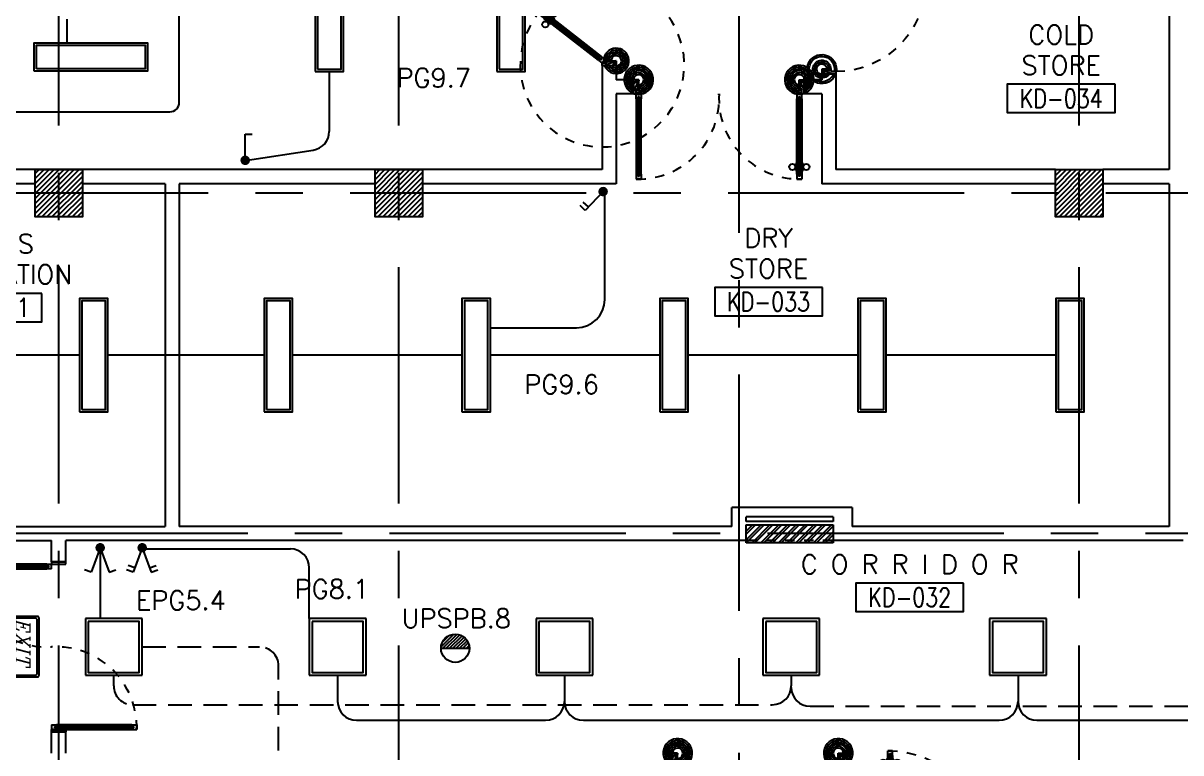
# Model space of a CAD drawing. Extents: x -0.4 to 93, y -13.2 to 77.1.
# Drawn here: x 62.29 to 74.54, y 44.25 to 51.97 of the extents above; entities that cross this region are included whole.
import ezdxf
from ezdxf.enums import TextEntityAlignment as Align

# ---------------------------------------------------------------- set-up
doc = ezdxf.new("R2010")
doc.units = 0
doc.header["$MEASUREMENT"] = 0
doc.linetypes.add('CENTERX2', pattern=[4, 2.5, -0.5, 0.5, -0.5])
doc.linetypes.add('HIDDEN', pattern=[0.375, 0.25, -0.125])
doc.layers.get('0').update_dxf_attribs({"linetype": 'CONTINUOUS'})
for name, color, linetype in [('AXES', 11, 'CENTERX2'), ('COL', 11, 'CONTINUOUS'), ('DIM', 11, 'CONTINUOUS'), ('DOOR', 11, 'CONTINUOUS'), ('DOOR-DIM', 11, 'CONTINUOUS'), ('E-CLINE', 2, 'CONTINUOUS'), ('E-HLINE', 2, 'HIDDEN'), ('E-LITE', 4, 'CONTINUOUS'), ('E-SWITCH', 4, 'CONTINUOUS'), ('E-TEXT', 4, 'CONTINUOUS'), ('E-TRXT', 4, 'CONTINUOUS'), ('EL-LITE', 4, 'CONTINUOUS'), ('FHC', 11, 'CONTINUOUS'), ('HAT', 11, 'CONTINUOUS'), ('RM-BOX', 11, 'CONTINUOUS'), ('RM-NAME', 11, 'CONTINUOUS'), ('RM-NO', 11, 'CONTINUOUS'), ('WALL', 11, 'CONTINUOUS')]:
    doc.layers.add(name, color=color, linetype=linetype)
doc.styles.add('ITALICC', font='italicc')
doc.styles.add('ROMANS', font='ROMANS.shx', dxfattribs={"width": 0.6})

# ---------------------------------------------------------------- blocks, each defined once
blk = doc.blocks.new('RM1')
at = {"layer": 'RM-BOX'}
blk.add_lwpolyline([(570, -200), (-570, -200), (-570, -500), (570, -500)], close=True, dxfattribs=at)
at = {"layer": 'RM-NAME', "style": 'ROMANS'}
for tag, p in [('ROOMNAME1', (0, 324)), ('ROOMNAME2', (0, 0))]:
    blk.add_attdef(tag, text='', height=200, dxfattribs=at).set_placement(p, align=Align.MIDDLE)
at = {"layer": 'RM-NO', "style": 'ROMANS', "width": 0.8}
blk.add_attdef('ROOMNO', text='', height=200, dxfattribs=at).set_placement((0, -350), align=Align.MIDDLE)
blk = doc.blocks.new('A$C272A55A0')
at = {"layer": 'DOOR', "color": 0, "linetype": 'ByBlock'}
for p, q in [((0, 900), (0, 1050)), ((50, 1050), (0, 1050)), ((50, 950), (50, 1050)), ((1750, 950), (1750, 1050)), ((1750, 1050), (1800, 1050)), ((1800, 1050), (1800, 900)), ((0, 900), (25, 900)), ((25, 950), (50, 950)), ((25, 900), (25, 950)), ((75, 900), (25, 900)), ((25, 850), (25, 900)), ((58, 870), (42, 870)), ((42, 870), (42, 850)), ((58, 850), (58, 870)), ((75, 900), (75, 850)), ((1725, 900), (1775, 900)), ((1725, 900), (1725, 850)), ((1742, 870), (1758, 870)), ((1742, 850), (1742, 870)), ((1775, 950), (1750, 950)), ((1758, 870), (1758, 850)), ((1775, 900), (1775, 950)), ((1800, 900), (1775, 900)), ((1775, 850), (1775, 900)), ((42, 850), (25, 850)), ((75, 850), (58, 850)), ((1725, 850), (1742, 850)), ((1758, 850), (1775, 850)), ((1718, 160), (1709, 160)), ((1709, 95), (1709, 160)), ((1725, 173), (1718, 173)), ((1718, 173), (1718, 83)), ((1718, 95), (1718, 160)), ((1775, 173), (1782, 173)), ((1782, 173), (1782, 83)), ((1782, 160), (1791, 160)), ((1782, 95), (1782, 160)), ((1791, 95), (1791, 160)), ((25, 50), (42, 50)), ((25, 50), (25, 0)), ((25, 0), (75, 0)), ((75, 0), (25, 0)), ((42, 50), (42, 30)), ((42, 30), (58, 30)), ((58, 50), (75, 50)), ((58, 50), (58, 30)), ((75, 50), (75, 0)), ((1718, 95), (1709, 95)), ((1725, 83), (1718, 83)), ((1742, 50), (1725, 50)), ((1725, 50), (1725, 0)), ((1775, 0), (1725, 0)), ((1725, 0), (1775, 0)), ((1742, 50), (1742, 30)), ((1758, 30), (1742, 30)), ((1775, 50), (1758, 50)), ((1758, 50), (1758, 30)), ((1775, 83), (1782, 83)), ((1775, 50), (1775, 0)), ((1782, 95), (1791, 95))]:
    blk.add_line(p, q, dxfattribs=at)
at = {"layer": 'DOOR', "color": 9, "linetype": 'ByBlock'}
for p, q in [((50, 1050), (0, 1010)), ((50, 1050), (0, 937)), ((50, 1050), (37, 950)), ((1750, 1050), (1800, 1010)), ((1750, 1050), (1800, 937)), ((1750, 1050), (1763, 950))]:
    blk.add_line(p, q, dxfattribs=at)
at = {"layer": 'DOOR', "linetype": 'ByBlock'}
for p, q in [((25, 850), (25, 50)), ((42, 850), (42, 50)), ((58, 850), (58, 50)), ((75, 50), (75, 850)), ((1725, 50), (1725, 850)), ((1742, 850), (1742, 50)), ((1758, 850), (1758, 50)), ((1775, 850), (1775, 50))]:
    blk.add_line(p, q, dxfattribs=at)
at = {"layer": 'DOOR', "color": 0, "linetype": 'ByBlock'}
for centre in [(1676, 128), (1824, 128)]:
    blk.add_circle(centre, 32.4, dxfattribs=at)
at = {"layer": 'DOOR', "color": 9, "linetype": 'ByBlock'}
for centre, radius, start, end in [((50, 1050), 54.4, 203.2074, 270), ((50, 1050), 74.4, 227.7764, 270), ((50, 1050), 34.4, 180, 270), ((50, 1050), 14.4, 180, 270), ((1750, 1050), 14.4, 270, 0), ((1750, 1050), 34.4, 270, 0), ((1750, 1050), 54.4, 270, 336.7926), ((1750, 1050), 74.4, 270, 312.2236), ((50, 1050), 94.4, 238.0182, 270), ((50, 1050), 114, 244.0838, 257.3774), ((50, 1050), 134, 248.1598, 259.28), ((50, 1050), 154, 251.1053, 256.2858), ((1750, 1050), 94.4, 270, 301.9818), ((1750, 1050), 114, 282.6226, 295.9162), ((1750, 1050), 134, 280.72, 291.8402), ((1750, 1050), 154, 283.7142, 288.8947)]:
    blk.add_arc(centre, radius, start, end, dxfattribs=at)
at = {"layer": 'DOOR', "linetype": 'HIDDEN', "ltscale": 0.5}
for centre, start, end in [((50, 851), 268.3174, 3.2965), ((1750, 851), 176.7035, 271.6826)]:
    blk.add_arc(centre, 851, start, end, dxfattribs=at)
at = {"layer": 'WALL', "linetype": 'ByBlock'}
blk.add_line((1800, 900), (1800, 1050), dxfattribs=at)
blk = doc.blocks.new('COL50')
at = {"layer": 'COL'}
blk.add_lwpolyline([(-250, 250), (-250, -250), (250, -250), (250, 250)], close=True, dxfattribs=at)
blk = doc.blocks.new('*X126')
at = {"color": 0}
for p, q in [((235129, 55135), (235595, 55601)), ((235129, 55188), (235542, 55601)), ((235129, 55241), (235489, 55601)), ((235129, 55294), (235436, 55601)), ((235129, 55347), (235383, 55601)), ((235129, 55400), (235330, 55601)), ((235129, 55453), (235277, 55601)), ((235129, 55506), (235224, 55601)), ((235129, 55559), (235171, 55601)), ((235148, 55101), (235629, 55581)), ((235201, 55101), (235629, 55528)), ((235254, 55101), (235629, 55475)), ((235307, 55101), (235629, 55422)), ((235360, 55101), (235629, 55369)), ((235413, 55101), (235629, 55316)), ((235466, 55101), (235629, 55263)), ((235519, 55101), (235629, 55210)), ((235572, 55101), (235629, 55157))]:
    blk.add_line(p, q, dxfattribs=at)
blk = doc.blocks.new('*X125')
at = {"color": 0}
for p, q in [((238729, 55128), (239201, 55601)), ((238729, 55181), (239148, 55601)), ((238729, 55234), (239095, 55601)), ((238729, 55287), (239042, 55601)), ((238729, 55340), (238989, 55601)), ((238729, 55393), (238936, 55601)), ((238729, 55446), (238883, 55601)), ((238729, 55500), (238830, 55601)), ((238729, 55553), (238777, 55601)), ((238754, 55101), (239229, 55575)), ((238807, 55101), (239229, 55522)), ((238860, 55101), (239229, 55469)), ((238913, 55101), (239229, 55416)), ((238966, 55101), (239229, 55363)), ((239019, 55101), (239229, 55310)), ((239073, 55101), (239229, 55257)), ((239126, 55101), (239229, 55204)), ((239179, 55101), (239229, 55151))]:
    blk.add_line(p, q, dxfattribs=at)
blk = doc.blocks.new('*X121')
at = {"color": 0}
for p, q in [((245929, 55116), (246414, 55601)), ((245929, 55169), (246361, 55601)), ((245929, 55222), (246308, 55601)), ((245929, 55275), (246255, 55601)), ((245929, 55328), (246202, 55601)), ((245929, 55381), (246149, 55601)), ((245929, 55434), (246096, 55601)), ((245929, 55487), (246043, 55601)), ((245929, 55540), (245990, 55601)), ((245929, 55593), (245936, 55601)), ((245967, 55101), (246429, 55563)), ((246020, 55101), (246429, 55510)), ((246073, 55101), (246429, 55457)), ((246126, 55101), (246429, 55404)), ((246179, 55101), (246429, 55351)), ((246232, 55101), (246429, 55298)), ((246285, 55101), (246429, 55245)), ((246338, 55101), (246429, 55192)), ((246391, 55101), (246429, 55138))]:
    blk.add_line(p, q, dxfattribs=at)
blk = doc.blocks.new('DOOR110')
at = {"layer": 'DOOR', "color": 7, "linetype": 'ByBlock'}
for p, q in [((-150, 0), (-150, -25)), ((-150, 0), (0, 0)), ((0, -50), (-114, 0)), ((0, -50), (-40, 0)), ((0, -50), (0, 0)), ((-1200, -25), (-1200, -75)), ((-1200, -75), (-1200, -25)), ((-1150, -25), (-1200, -25)), ((-1150, -75), (-1200, -75)), ((-1170, -42), (-1170, -58)), ((-1150, -42), (-1170, -42)), ((-1150, -58), (-1170, -58)), ((-1150, -25), (-1150, -42)), ((-1150, -58), (-1150, -75)), ((-1118, -25), (-1118, -18)), ((-1028, -18), (-1118, -18)), ((-1118, -75), (-1118, -82)), ((-1028, -82), (-1118, -82)), ((-1105, -18), (-1105, -9)), ((-1105, -9), (-1040, -9)), ((-1105, -18), (-1040, -18)), ((-1105, -82), (-1105, -91)), ((-1105, -82), (-1040, -82)), ((-1105, -91), (-1040, -91)), ((-1040, -18), (-1040, -9)), ((-1040, -82), (-1040, -91)), ((-1028, -25), (-1028, -18)), ((-1028, -75), (-1028, -82)), ((-200, -42), (-200, -25)), ((-200, -25), (-150, -25)), ((-180, -42), (-200, -42)), ((-200, -75), (-200, -58)), ((-200, -58), (-180, -58)), ((-150, -75), (-200, -75)), ((-180, -58), (-180, -42)), ((-150, -75), (-150, -25)), ((-150, -25), (-100, -25)), ((-100, -25), (-100, -50)), ((0, -50), (-100, -37)), ((-100, -50), (0, -50)), ((-150, -1075), (-100, -1075)), ((-150, -1100), (-150, -1075)), ((-150, -1100), (0, -1100)), ((0, -1100), (-150, -1100)), ((0, -1050), (-114, -1100)), ((-100, -1075), (-100, -1050)), ((0, -1050), (-100, -1063)), ((-100, -1050), (0, -1050)), ((0, -1050), (-40, -1100)), ((0, -1050), (0, -1100))]:
    blk.add_line(p, q, dxfattribs=at)
at = {"layer": 'DOOR', "linetype": 'ByBlock'}
for p, q in [((-200, -25), (-1150, -25)), ((-200, -42), (-1150, -42)), ((-200, -58), (-1150, -58)), ((-1150, -75), (-200, -75))]:
    blk.add_line(p, q, dxfattribs=at)
at = {"layer": 'DOOR', "color": 7, "linetype": 'ByBlock'}
for centre in [(-1073, 24), (-1073, -124)]:
    blk.add_circle(centre, 32.4, dxfattribs=at)
for centre, radius, start, end in [((0, -50), 154, 161.1053, 166.2858), ((0, -50), 94.4, 148.0182, 180), ((0, -50), 134, 158.1598, 169.28), ((0, -50), 114, 154.0838, 167.3774), ((0, -50), 74.4, 137.7764, 180), ((0, -50), 54.4, 113.2074, 180), ((0, -50), 34.4, 90, 180), ((0, -50), 14.4, 90, 180), ((0, -1050), 154, 193.7142, 198.8947), ((0, -1050), 134, 190.72, 201.8402), ((0, -1050), 94.4, 180, 211.9818), ((0, -1050), 74.4, 180, 222.2236), ((0, -1050), 54.4, 180, 246.7926), ((0, -1050), 34.4, 180, 270), ((0, -1050), 14.4, 180, 270)]:
    blk.add_arc(centre, radius, start, end, dxfattribs=at)
at = {"layer": 'DOOR', "linetype": 'HIDDEN', "ltscale": 0.5}
blk.add_arc((-150, -25), 1050, 180, 270, dxfattribs=at)
blk = doc.blocks.new('DOOR1000')
at = {"layer": 'DOOR', "color": 7, "linetype": 'ByBlock'}
for p, q in [((-150, 0), (0, 0)), ((-150, 0), (-150, -25)), ((0, -50), (-114, 0)), ((0, -50), (-40, 0)), ((0, -50), (0, 0)), ((-1100, -25), (-1100, -75)), ((-1100, -75), (-1100, -25)), ((-1050, -25), (-1100, -25)), ((-1050, -75), (-1100, -75)), ((-1070, -42), (-1070, -58)), ((-1050, -42), (-1070, -42)), ((-1050, -58), (-1070, -58)), ((-1050, -25), (-1050, -42)), ((-1050, -58), (-1050, -75)), ((-1018, -25), (-1018, -18)), ((-928, -18), (-1018, -18)), ((-1018, -75), (-1018, -82)), ((-928, -82), (-1018, -82)), ((-1005, -18), (-1005, -9)), ((-1005, -9), (-940, -9)), ((-1005, -18), (-940, -18)), ((-1005, -82), (-1005, -91)), ((-1005, -82), (-940, -82)), ((-1005, -91), (-940, -91)), ((-940, -18), (-940, -9)), ((-940, -82), (-940, -91)), ((-928, -25), (-928, -18)), ((-928, -75), (-928, -82)), ((-200, -25), (-150, -25)), ((-200, -42), (-200, -25)), ((-180, -42), (-200, -42)), ((-200, -58), (-180, -58)), ((-200, -75), (-200, -58)), ((-150, -75), (-200, -75)), ((-180, -58), (-180, -42)), ((-150, -25), (-100, -25)), ((-150, -75), (-150, -25)), ((-100, -25), (-100, -50)), ((0, -50), (-100, -37)), ((-100, -50), (0, -50)), ((-150, -975), (-100, -975)), ((-150, -1000), (-150, -975)), ((0, -950), (-114, -1000)), ((-100, -975), (-100, -950)), ((0, -950), (-100, -963)), ((-100, -950), (0, -950)), ((0, -950), (-40, -1000)), ((0, -950), (0, -1000)), ((-150, -1000), (0, -1000)), ((0, -1000), (-150, -1000))]:
    blk.add_line(p, q, dxfattribs=at)
at = {"layer": 'DOOR', "linetype": 'ByBlock'}
for p, q in [((-200, -25), (-1050, -25)), ((-200, -42), (-1050, -42)), ((-200, -58), (-1050, -58)), ((-1050, -75), (-200, -75))]:
    blk.add_line(p, q, dxfattribs=at)
at = {"layer": 'DOOR', "color": 7, "linetype": 'ByBlock'}
for centre in [(-973, 24), (-973, -124)]:
    blk.add_circle(centre, 32.4, dxfattribs=at)
for centre, radius, start, end in [((0, -50), 154, 161.1053, 166.2858), ((0, -50), 94.4, 148.0182, 180), ((0, -50), 134, 158.1598, 169.28), ((0, -50), 114, 154.0838, 167.3774), ((0, -50), 74.4, 137.7764, 180), ((0, -50), 54.4, 113.2074, 180), ((0, -50), 34.4, 90, 180), ((0, -50), 14.4, 90, 180), ((0, -950), 134, 190.72, 201.8402), ((0, -950), 94.4, 180, 211.9818), ((0, -950), 74.4, 180, 222.2236), ((0, -950), 54.4, 180, 246.7926), ((0, -950), 34.4, 180, 270), ((0, -950), 14.4, 180, 270), ((0, -950), 154, 193.7142, 198.8947)]:
    blk.add_arc(centre, radius, start, end, dxfattribs=at)
at = {"layer": 'DOOR', "linetype": 'HIDDEN', "ltscale": 0.5}
blk.add_arc((-150, -25), 950, 180, 270, dxfattribs=at)
blk = doc.blocks.new('DOOR90C')
at = {"layer": 'DOOR', "color": 7, "linetype": 'ByBlock'}
for p, q in [((150, 900), (0, 900)), ((0, 900), (0, 875)), ((0, 875), (50, 875)), ((150, 850), (36, 900)), ((50, 875), (50, 850)), ((150, 850), (50, 863)), ((150, 850), (110, 900)), ((150, 850), (150, 900)), ((50, 850), (150, 850)), ((-641, 591), (-672, 552)), ((-672, 552), (-641, 591)), ((-633, 521), (-672, 552)), ((-602, 560), (-641, 591)), ((-638, 546), (-628, 559)), ((-622, 534), (-638, 546)), ((-633, 521), (-622, 534)), ((-613, 547), (-628, 559)), ((-613, 547), (-602, 560)), ((-607, 501), (-612, 495)), ((-541, 440), (-612, 495)), ((-577, 540), (-572, 546)), ((-501, 490), (-572, 546)), ((-562, 538), (-557, 545)), ((-562, 538), (-511, 498)), ((-557, 545), (-506, 505)), ((-511, 498), (-506, 505)), ((-506, 485), (-501, 490)), ((-602, 487), (-607, 480)), ((-607, 480), (-556, 440)), ((-602, 487), (-551, 447)), ((-551, 447), (-556, 440)), ((-537, 445), (-541, 440)), ((-29, 69), (-39, 56)), ((-39, 56), (0, 25)), ((-13, 57), (-29, 69)), ((-9, 95), (-19, 82)), ((-19, 82), (-3, 69)), ((-3, 69), (-13, 57)), ((31, 64), (-9, 95)), ((31, 64), (0, 25)), ((0, 0), (0, 25)), ((0, 25), (50, 25)), ((150, 50), (36, 0)), ((50, 50), (150, 50)), ((150, 50), (50, 37)), ((50, 25), (50, 50)), ((150, 50), (110, 0)), ((150, 50), (150, 0))]:
    blk.add_line(p, q, dxfattribs=at)
at = {"layer": 'DOOR', "linetype": 'ByBlock'}
for p, q in [((-641, 591), (-9, 95)), ((-39, 56), (-633, 521)), ((-29, 69), (-622, 534)), ((-19, 82), (-613, 547))]:
    blk.add_line(p, q, dxfattribs=at)
at = {"layer": 'DOOR', "color": 7, "linetype": 'ByBlock'}
for centre in [(-511, 551), (-602, 435)]:
    blk.add_circle(centre, 32.4, dxfattribs=at)
at = {"layer": 'DOOR', "linetype": 'HIDDEN', "ltscale": 0.5}
blk.add_arc((2, 7), 868, 90.1618, 137.7823, dxfattribs=at)
at = {"layer": 'DOOR', "color": 7, "linetype": 'ByBlock'}
for centre, radius, start, end in [((150, 850), 154, 161.1053, 166.2858), ((150, 850), 134, 158.1598, 169.28), ((150, 850), 94.4, 148.0182, 180), ((150, 850), 74.4, 137.7764, 180), ((150, 850), 54.4, 113.2074, 180), ((150, 850), 34.4, 90, 180), ((150, 850), 14.4, 90, 180), ((150, 50), 134, 190.72, 201.8402), ((150, 50), 114, 192.6226, 205.9162), ((150, 50), 94.4, 180, 211.9818), ((150, 50), 74.4, 180, 222.2236), ((150, 50), 54.4, 180, 246.7926), ((150, 50), 34.4, 180, 270), ((150, 50), 14.4, 180, 270)]:
    blk.add_arc(centre, radius, start, end, dxfattribs=at)
blk = doc.blocks.new('fe-door')
at = {"layer": 'DOOR', "color": 0, "linetype": 'ByBlock'}
for p, q in [((-900, 1775), (-900, 1725)), ((-900, 1725), (-900, 1775)), ((-850, 1775), (-900, 1775)), ((-850, 1725), (-900, 1725)), ((-870, 1758), (-870, 1742)), ((-850, 1758), (-870, 1758)), ((-850, 1742), (-870, 1742)), ((-850, 1775), (-850, 1758)), ((-850, 1742), (-850, 1725)), ((-818, 1775), (-818, 1782)), ((-728, 1782), (-818, 1782)), ((-818, 1725), (-818, 1718)), ((-728, 1718), (-818, 1718)), ((-805, 1782), (-805, 1791)), ((-805, 1791), (-740, 1791)), ((-805, 1782), (-740, 1782)), ((-805, 1718), (-805, 1709)), ((-805, 1718), (-740, 1718)), ((-740, 1782), (-740, 1791)), ((-740, 1718), (-740, 1709)), ((-728, 1775), (-728, 1782)), ((-728, 1725), (-728, 1718)), ((-50, 1758), (-50, 1775)), ((-50, 1775), (0, 1775)), ((-30, 1758), (-50, 1758)), ((-50, 1725), (-50, 1742)), ((-50, 1742), (-30, 1742)), ((0, 1725), (-50, 1725)), ((-30, 1742), (-30, 1758)), ((150, 1800), (0, 1800)), ((0, 1800), (0, 1775)), ((0, 1725), (0, 1775)), ((0, 1775), (150, 1775)), ((150, 1775), (150, 1800)), ((-805, 1709), (-740, 1709)), ((0, 75), (0, 25)), ((0, 75), (50, 75)), ((0, 0), (0, 25)), ((0, 25), (50, 25)), ((150, 25), (0, 25)), ((0, 0), (150, 0)), ((30, 58), (30, 42)), ((50, 58), (30, 58)), ((30, 42), (50, 42)), ((50, 75), (50, 58)), ((50, 42), (50, 25)), ((150, 25), (150, 0)), ((850, 58), (850, 75)), ((850, 75), (900, 75)), ((850, 58), (870, 58)), ((850, 25), (850, 42)), ((850, 42), (870, 42)), ((850, 25), (900, 25)), ((870, 42), (870, 58)), ((900, 25), (900, 75)), ((900, 75), (900, 25))]:
    blk.add_line(p, q, dxfattribs=at)
at = {"layer": 'DOOR', "linetype": 'ByBlock'}
for p, q in [((-50, 1775), (-850, 1775)), ((-50, 1758), (-850, 1758)), ((-50, 1742), (-850, 1742)), ((-850, 1725), (-50, 1725)), ((850, 75), (50, 75)), ((50, 58), (850, 58)), ((50, 42), (850, 42)), ((50, 25), (850, 25))]:
    blk.add_line(p, q, dxfattribs=at)
at = {"layer": 'DOOR', "color": 0, "linetype": 'ByBlock'}
for centre in [(-773, 1824), (-773, 1676)]:
    blk.add_circle(centre, 32.4, dxfattribs=at)
at = {"layer": 'DOOR', "linetype": 'HIDDEN', "ltscale": 0.5}
for centre, start, end in [((-49, 1750), 178.3174, 273.2965), ((49, 50), 358.3174, 93.2965)]:
    blk.add_arc(centre, 851, start, end, dxfattribs=at)
at = {"layer": 'WALL'}
for p, q in [((0, 1800), (150, 1800)), ((0, 0), (150, 0))]:
    blk.add_line(p, q, dxfattribs=at)
at = {"layer": 'WALL', "linetype": 'ByBlock'}
blk.add_line((0, 1800), (150, 1800), dxfattribs=at)
blk = doc.blocks.new('L42')
at = {"layer": 'E-LITE'}
for p, q in [((0.3, 0.3), (-0.3, 0.3)), ((-0.3, 0.3), (-0.3, -0.3)), ((0.3, -0.3), (0.3, 0.3)), ((-0.3, -0.3), (0.3, -0.3))]:
    blk.add_line(p, q, dxfattribs=at)
at = {"layer": 'E-LITE', "color": 8}
blk.add_lwpolyline([(-0.27, 0.27), (-0.27, -0.27), (0.27, -0.27), (0.27, 0.27)], close=True, dxfattribs=at)
blk = doc.blocks.new('L24')
at = {"color": 4}
blk.add_lwpolyline([(-0.6, 0.15), (-0.6, -0.15), (0.6, -0.15), (0.6, 0.15)], close=True, dxfattribs=at)
at = {"layer": 'E-LITE', "color": 8}
blk.add_lwpolyline([(-0.575, 0.125), (-0.575, -0.125), (0.575, -0.125), (0.575, 0.125)], close=True, dxfattribs=at)
blk = doc.blocks.new('1G1W')
for p, q in [((0, 0), (0.55, 0)), ((0.55, 0), (0.55, -0.15))]:
    blk.add_line(p, q)
at = {"const_width": 0.1}
blk.add_lwpolyline([(-0.05, 0, 1), (0.05, 0, 1)], format="xyb", close=True, dxfattribs=at)
blk = doc.blocks.new('2G1W')
for p, q in [((0, 0), (0.55, 0)), ((0.45, 0), (0.45, -0.15)), ((0.55, 0), (0.55, -0.15))]:
    blk.add_line(p, q)
at = {"const_width": 0.1}
blk.add_lwpolyline([(-0.05, 0, 1), (0.05, 0, 1)], format="xyb", close=True, dxfattribs=at)
blk = doc.blocks.new('EXIT')
at = {"layer": 'E-LITE', "color": 4}
for p, q in [((-0.32, 0.15), (-0.32, -0.15)), ((0.3, 0.17), (-0.3, 0.17)), ((0.32, -0.15), (0.32, 0.15)), ((-0.3, -0.17), (0.3, -0.17))]:
    blk.add_line(p, q, dxfattribs=at)
at = {"layer": 'E-LITE', "color": 8}
for p, q in [((-0.3, 0.13), (-0.3, -0.13)), ((0.28, 0.15), (-0.28, 0.15)), ((0.3, -0.13), (0.3, 0.13)), ((-0.28, -0.15), (0.28, -0.15))]:
    blk.add_line(p, q, dxfattribs=at)
at = {"layer": 'E-LITE', "color": 4}
for centre, start, end in [((-0.3, 0.15), 90, 180), ((0.3, 0.15), 360, 90), ((-0.3, -0.15), 180, 270), ((0.3, -0.15), 270, 0)]:
    blk.add_arc(centre, 0.02, start, end, dxfattribs=at)
at = {"layer": 'E-LITE', "color": 8}
for centre, start, end in [((-0.28, 0.13), 90, 180), ((0.28, 0.13), 0, 90), ((-0.28, -0.13), 180, 270), ((0.28, -0.13), 270, 0)]:
    blk.add_arc(centre, 0.02, start, end, dxfattribs=at)
at = {"layer": 'E-LITE', "color": 5, "style": 'ITALICC'}
blk.add_text('EXIT', height=0.15, dxfattribs=at).set_placement((-0.284, -0.078))
blk = doc.blocks.new('1G2W')
for p, q in [((0.517, 0.188), (0.466, 0.329)), ((0, 0), (0.517, 0.188)), ((0, 0), (0.517, -0.188)), ((0.517, -0.188), (0.466, -0.329))]:
    blk.add_line(p, q)
at = {"const_width": 0.1}
blk.add_lwpolyline([(-0.05, 0, 1), (0.05, 0, 1)], format="xyb", close=True, dxfattribs=at)
blk = doc.blocks.new('2G2W')
for p, q in [((0.423, 0.154), (0.372, 0.295)), ((0.517, 0.188), (0.466, 0.329)), ((0, 0), (0.517, 0.188)), ((0, 0), (0.517, -0.188)), ((0.423, -0.154), (0.372, -0.295)), ((0.517, -0.188), (0.466, -0.329))]:
    blk.add_line(p, q)
at = {"const_width": 0.1}
blk.add_lwpolyline([(-0.05, 0, 1), (0.05, 0, 1)], format="xyb", close=True, dxfattribs=at)
blk = doc.blocks.new('EL')
at = {"layer": 'EL-LITE'}
h = blk.add_hatch(dxfattribs=at)
h.set_pattern_fill('ANSI31', color=4, scale=0.2, style=0)
h.set_pattern_definition([(45, (587.071197, 567.777136), (-0.0176776695, 0.0176776695), [])])
h.paths.add_polyline_path([(0.15, 0, 1), (-0.15, 0)])
at = {"layer": 'EL-LITE', "color": 4}
blk.add_line((-0.15, 0), (0.15, 0), dxfattribs=at)
blk.add_circle((0, 0), 0.15, dxfattribs=at)

msp = doc.modelspace()

# ---------------------------------------------------------------- hatches: boundary and pattern name
at = {"layer": 'FHC', "linetype": 'ByBlock', "ltscale": 0.3}
h = msp.add_hatch(dxfattribs=at)
h.set_pattern_fill('ANSI32', color=11, scale=175, style=0)
h.set_pattern_definition([(44.999998, (-162.25165, 15.418995), (-0.046403885, 0.046403882), []), (44.999998, (-162.22071, 15.418995), (-0.046403885, 0.046403882), [])])
h.paths.add_polyline_path([(70.8645, 46.47), (70.8645, 46.66), (69.9445, 46.66), (69.9445, 46.47)])
h.paths.add_polyline_path([(69.7319, 46.0489), (69.7319, 46.4697), (69.9944, 46.4697), (69.9944, 46.0489)], flags=9)

# ---------------------------------------------------------------- linework, layer by layer
at = {"layer": 'AXES'}
for p, q in [((62.6695, -1.1143), (62.6695, 76.4248)), ((66.2695, -1.1143), (66.2695, 76.4248)), ((73.4695, -1.1143), (73.4695, 76.4248)), ((69.8695, 5.75), (69.8695, 64.57)), ((92.2523, 50.17), (22.4295, 50.17)), ((80.6695, 46.57), (22.4295, 46.57))]:
    msp.add_line(p, q, dxfattribs=at)
at = {"layer": 'COL'}
msp.add_lwpolyline([(66.5195, 50.42), (66.5195, 49.92), (66.0195, 49.92), (66.0195, 50.42)], close=True, dxfattribs=at)
at = {"layer": 'E-CLINE', "color": 4}
for p, q in [((63.9445, 51.1307), (63.9445, 53.8919)), ((65.532, 51.4575), (65.532, 50.8238)), ((60.5686, 51.0307), (63.8445, 51.0307)), ((64.6678, 50.5179), (65.3628, 50.6262)), ((68.4474, 49.0452), (68.4487, 50.17)), ((67.237, 48.7455), (68.1474, 48.7455)), ((62.888, 48.4575), (61.188, 48.4575)), ((64.842, 48.4575), (63.188, 48.4575)), ((66.937, 48.4575), (65.142, 48.4575)), ((69.032, 48.4575), (67.237, 48.4575)), ((71.127, 48.4575), (69.332, 48.4575)), ((73.222, 48.4575), (71.427, 48.4575)), ((63.1081, 46.4184), (63.1081, 45.67)), ((65.6213, 45.07), (65.6213, 44.7935)), ((68.0213, 45.07), (68.0213, 44.7935)), ((70.4213, 45.07), (70.4213, 44.9583)), ((72.8213, 45.07), (72.8213, 44.7935)), ((65.8213, 44.5935), (67.8213, 44.5935)), ((68.2213, 44.5935), (72.6213, 44.5935)), ((73.0213, 44.5935), (75.0213, 44.5935))]:
    msp.add_line(p, q, dxfattribs=at)
for centre, radius, start, end in [((63.8445, 51.1307), 0.1, 270, 0), ((65.332, 50.8238), 0.2, 278.85627, 0), ((68.1474, 49.0455), 0.3, 270, 359.93204), ((70.2213, 44.9583), 0.2, 270, 0), ((70.6213, 44.9413), 0.2, 180, 270), ((65.8213, 44.7935), 0.2, 180, 270), ((67.8213, 44.7935), 0.2, 270, 0), ((68.2213, 44.7935), 0.2, 180, 270), ((72.6213, 44.7935), 0.2, 270, 0), ((73.0213, 44.7935), 0.2, 180, 270)]:
    msp.add_arc(centre, radius, start, end, dxfattribs=at)
at = {"layer": 'E-HLINE', "color": 4}
for p, q in [((62.7586, 51.7606), (62.7586, 52.0905)), ((63.5513, 45.37), (64.7956, 45.37)), ((64.9956, 43.8997), (64.9956, 45.17)), ((63.2513, 44.9583), (63.2513, 45.07)), ((63.4513, 44.7583), (70.2213, 44.7583)), ((70.6213, 44.7413), (77.4213, 44.7413))]:
    msp.add_line(p, q, dxfattribs=at)
for centre, start, end in [((64.7956, 45.17), 0, 90), ((63.4513, 44.9583), 180, 270)]:
    msp.add_arc(centre, 0.2, start, end, dxfattribs=at)
at = {"layer": 'E-SWITCH', "color": 4}
for p, q in [((63.532, 46.4063), (65.1213, 46.4063)), ((64.7071, 46.4063), (65.1213, 46.4063)), ((65.3213, 45.67), (65.3213, 46.2063))]:
    msp.add_line(p, q, dxfattribs=at)
msp.add_arc((65.1213, 46.2063), 0.2, 0, 90, dxfattribs=at)
at = {"layer": 'FHC', "linetype": 'ByBlock', "ltscale": 0.3}
for p, q in [((69.9445, 46.66), (70.8645, 46.66)), ((69.9445, 46.47), (69.9445, 46.66)), ((70.8645, 46.66), (70.8645, 46.47)), ((70.8645, 46.47), (69.9445, 46.47))]:
    msp.add_line(p, q, dxfattribs=at)
at = {"layer": 'FHC', "color": 250, "linetype": 'HIDDEN', "ltscale": 0.25}
msp.add_line((70.8567, 46.495), (69.9537, 46.495), dxfattribs=at)
at = {"layer": 'WALL'}
for p, q in [((74.4195, 52.495), (74.4195, 50.42)), ((68.4195, 51.52), (68.4195, 50.42)), ((68.4195, 51.52), (68.5695, 51.52)), ((68.5695, 51.52), (68.5695, 51.37)), ((68.757, 51.37), (68.5695, 51.37)), ((68.757, 51.22), (68.757, 51.37)), ((70.7445, 51.37), (70.557, 51.37)), ((70.557, 51.22), (70.557, 51.37)), ((70.8945, 51.4325), (70.7445, 51.4325)), ((70.7445, 51.4325), (70.7445, 51.37)), ((70.8945, 51.4325), (70.8945, 51.4325)), ((70.8945, 51.4325), (70.8945, 50.42)), ((68.757, 51.22), (68.5695, 51.22)), ((68.5695, 51.22), (68.5695, 50.27)), ((70.7445, 51.22), (70.557, 51.22)), ((70.7445, 51.22), (70.7445, 50.27)), ((68.4195, 50.42), (61.7695, 50.42)), ((73.2195, 50.42), (70.8945, 50.42)), ((74.4195, 50.42), (73.7195, 50.42)), ((62.4195, 50.27), (61.7695, 50.27)), ((63.7945, 50.27), (62.9195, 50.27)), ((63.7945, 50.27), (63.7945, 46.645)), ((63.9445, 50.27), (63.9445, 46.645)), ((66.0195, 50.27), (63.9445, 50.27)), ((68.5695, 50.27), (66.5195, 50.27)), ((73.2195, 50.27), (70.7445, 50.27)), ((74.4195, 50.27), (73.7195, 50.27)), ((74.4195, 50.27), (74.4195, 46.645)), ((71.0645, 46.845), (69.7945, 46.845)), ((69.7945, 46.645), (69.7945, 46.845)), ((71.0645, 46.845), (71.0645, 46.645)), ((70.8645, 46.745), (69.9445, 46.745)), ((69.9445, 46.695), (69.9445, 46.745)), ((70.8645, 46.695), (69.9445, 46.695)), ((70.8645, 46.745), (70.8645, 46.695)), ((60.2695, 46.645), (63.7945, 46.645)), ((69.7945, 46.645), (63.9445, 46.645)), ((74.4195, 46.645), (71.0645, 46.645)), ((55.2195, 46.495), (62.5945, 46.495)), ((62.5945, 46.27), (62.5945, 46.495)), ((62.7445, 46.27), (62.7445, 46.495)), ((69.9445, 46.495), (62.7445, 46.495)), ((74.5695, 46.495), (70.8645, 46.495)), ((62.7445, 46.27), (62.5945, 46.27)), ((62.5945, 44.245), (62.5945, 44.47)), ((62.7445, 44.47), (62.5945, 44.47)), ((62.7445, 44.245), (62.7445, 44.47))]:
    msp.add_line(p, q, dxfattribs=at)

# ---------------------------------------------------------------- block references
at = {"layer": 'COL', "xscale": -0.001000000047497451, "yscale": 0.0009999999892897904, "zscale": 0.001}
for p in [(62.6695, 50.17), (73.4695, 50.17)]:
    msp.add_blockref('COL50', p, dxfattribs=at)
at = {"layer": 'DIM', "xscale": 0.001000000047497451, "yscale": 0.0009999999892897904, "zscale": 0.001}
msp.add_blockref('fe-door', (62.5945, 44.47), dxfattribs=at)
at = {"layer": 'DOOR', "color": 0, "xscale": 0.001000000047497451, "yscale": 0.0009999999892897904, "zscale": 0.001}
for name, p in [('DOOR90C', (68.4195, 51.52)), ('A$C272A55A0', (68.757, 50.3196)), ('A$C272A55A0', (69.1695, 43.1946))]:
    msp.add_blockref(name, p, dxfattribs=at)
at = {"layer": 'DOOR', "xscale": -0.0009999999892897904, "yscale": 0.0009999999892897904, "zscale": 0.001, "rotation": 90}
msp.add_blockref('DOOR110', (71.4195, 43.07), dxfattribs=at)
at = {"layer": 'DOOR-DIM', "xscale": -0.001000000047497451, "yscale": 0.0009999999892897904, "zscale": 0.001}
msp.add_blockref('DOOR1000', (70.7454, 52.4325), dxfattribs=at)
at = {"layer": 'E-LITE', "color": 4}
for name, p, rotation in [('L24', (65.532, 52.0575), 90), ('L24', (67.457, 52.0575), 90), ('L24', (63.038, 48.4575), 90), ('L24', (64.992, 48.4575), 90), ('L24', (67.087, 48.4575), 90), ('L24', (69.182, 48.4575), 90), ('L24', (71.277, 48.4575), 90), ('L24', (73.372, 48.4575), 90), ('EXIT', (62.2913, 45.372), 270)]:
    msp.add_blockref(name, p, dxfattribs=dict(at, rotation=rotation))
at = {"layer": 'E-LITE', "color": 4, "xscale": -1, "rotation": 180}
msp.add_blockref('L24', (63.0102, 51.6106), dxfattribs=at)
at = {"layer": 'E-LITE', "color": 4}
for p in [(63.2513, 45.37), (65.6213, 45.37), (68.0213, 45.37), (70.4213, 45.37), (72.8213, 45.37)]:
    msp.add_blockref('L42', p, dxfattribs=at)
at = {"layer": 'E-LITE'}
msp.add_blockref('EL', (66.8651, 45.3555), dxfattribs=at)
at = {"layer": 'E-SWITCH', "color": 4, "yscale": 0.5, "zscale": 0.5}
for name, p, xscale, rotation in [('1G1W', (64.6428, 50.5179), 0.5, 90), ('2G1W', (68.4306, 50.1873), 0.5, 226.3582118599341), ('1G2W', (63.1081, 46.4184), -0.5, 90), ('2G2W', (63.5528, 46.4184), -0.5, 90)]:
    msp.add_blockref(name, p, dxfattribs=dict(at, xscale=xscale, rotation=rotation))
at = {"layer": 'HAT', "xscale": 0.001000000047497451, "yscale": 0.0009999999892897904, "zscale": 0.001}
for name in ['*X126', '*X125', '*X121']:
    msp.add_blockref(name, (-172.709, -5.181), dxfattribs=at)
at = {"layer": 'RM-NAME', "xscale": 0.001000000047497451, "yscale": 0.0009999999892897904, "zscale": 0.001}
msp.add_blockref('RM1', (73.2782, 51.522), dxfattribs=at).add_auto_attribs({'ROOMNO': 'KD-034', 'ROOMNAME2': 'STORE', 'ROOMNAME1': 'COLD'})
at = {"layer": 'WALL', "xscale": 0.001000000047497451, "yscale": 0.0009999999892897904, "zscale": 0.001}
for p, values in [((70.1811, 49.3719), {'ROOMNO': 'KD-033', 'ROOMNAME2': 'STORE', 'ROOMNAME1': 'DRY'}), ((61.9223, 49.3103), {'ROOMNO': 'KD-011', 'ROOMNAME2': 'PREPARATION', 'ROOMNAME1': 'DRINKS'}), ((71.6751, 46.2436), {'ROOMNO': 'KD-032', 'ROOMNAME2': 'C O R R I D O R'})]:
    msp.add_blockref('RM1', p, dxfattribs=at).add_auto_attribs(values)

# ---------------------------------------------------------------- texts
at = {"layer": 'E-TEXT', "color": 4, "style": 'ROMANS'}
for s, p in [('PG9.7', (66.2442, 51.2908)), ('PG9.6', (67.5975, 48.0467)), ('PG8.1', (65.1665, 45.8823)), ('EPG5.4', (63.4863, 45.7627))]:
    msp.add_text(s, height=0.2, dxfattribs=at).set_placement(p)
at = {"layer": 'E-TRXT', "color": 4, "style": 'ROMANS'}
msp.add_text('UPSPB.8', height=0.2, dxfattribs=at).set_placement((66.2987, 45.5709))

doc.saveas('drawing.dxf')
